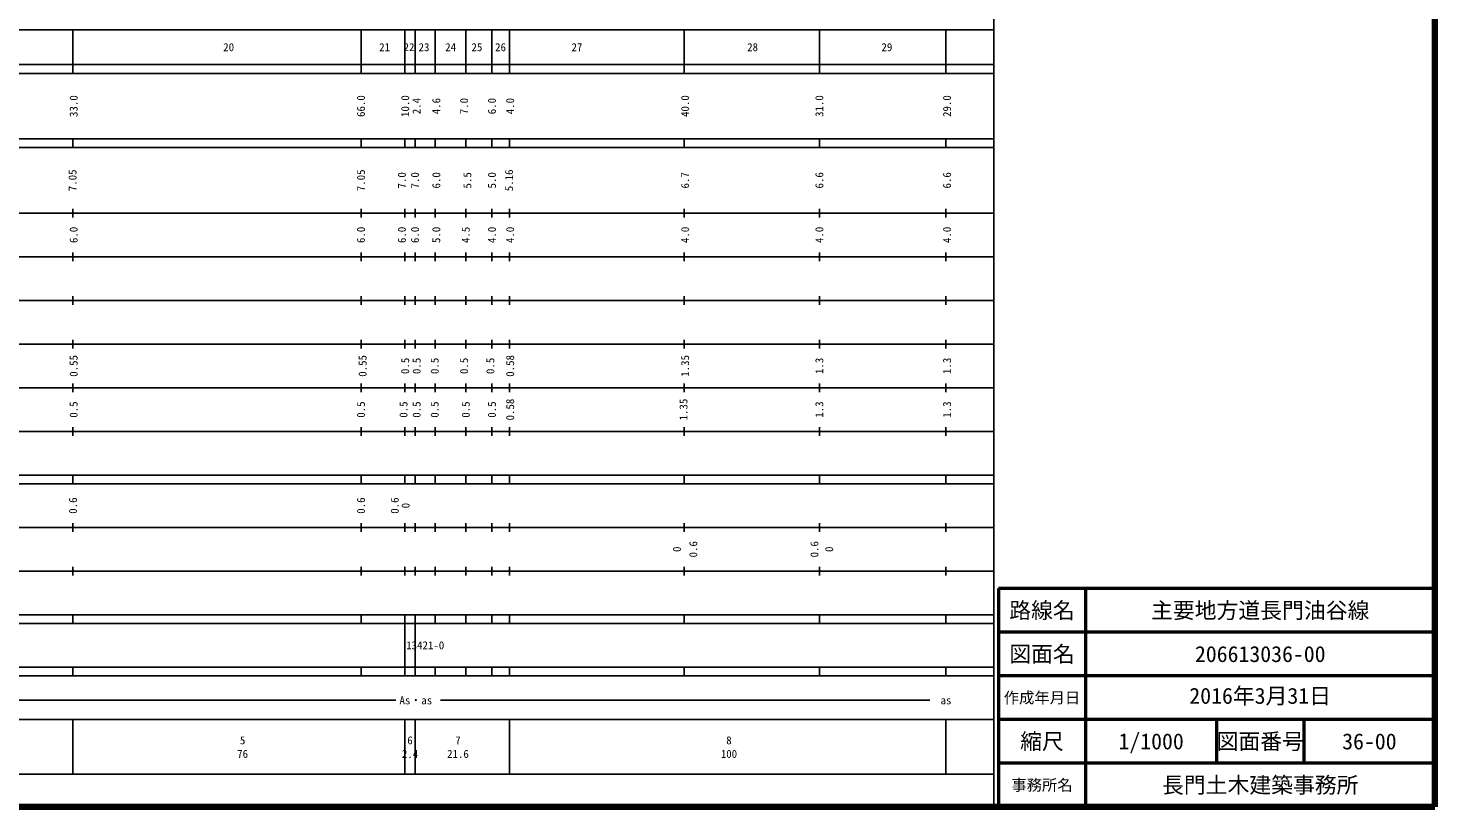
# Model space of a CAD drawing. Units: millimetres on the paper, enlarged 1000 times. Extents: x 40000 to 680000, y 20000 to 380000.
# Drawn here: x 357739 to 680000, y 20000 to 198357 of the extents above; entities that cross this region are included whole.
import ezdxf
from ezdxf.enums import TextEntityAlignment as Align

# ---------------------------------------------------------------- set-up
doc = ezdxf.new("R2010")
doc.units = ezdxf.units.MM
doc.header["$LTSCALE"] = 1000
for name, color, linetype, lineweight in [('M-TTL', 2, 'Continuous', 140), ('M-TTL-BAND', 7, 'Continuous', 25), ('M-TTL-FRAM', 2, 'Continuous', 50), ('M-TTL-LINE', 7, 'Continuous', 50), ('M-TTL-TXT', 7, 'Continuous', 13)]:
    doc.layers.add(name, color=color, linetype=linetype, lineweight=lineweight)
doc.styles.add('ＭＳ ゴシック', font='')
doc.styles.get('ＭＳ ゴシック').set_extended_font_data('MS Gothic')

msp = doc.modelspace()

# ---------------------------------------------------------------- linework, layer by layer
at = {"layer": 'M-TTL'}
for p, q in [((680000, 20000), (680000, 380000)), ((40000, 20000), (680000, 20000))]:
    msp.add_line(p, q, dxfattribs=at)
at = {"layer": 'M-TTL-BAND'}
for p, q in [((579000, 20000), (579000, 370000)), ((68000, 198000), (579000, 198000)), ((368000, 198000), (368000, 188000)), ((434000, 198000), (434000, 188000)), ((444000, 198000), (444000, 188000)), ((446400, 198000), (446400, 188000)), ((451000, 198000), (451000, 188000)), ((458000, 198000), (458000, 188000)), ((464000, 198000), (464000, 188000)), ((468000, 198000), (468000, 188000)), ((508000, 198000), (508000, 188000)), ((539000, 198000), (539000, 188000)), ((568000, 198000), (568000, 188000)), ((40000, 190000), (579000, 190000)), ((40000, 188000), (579000, 188000)), ((40000, 173000), (579000, 173000)), ((40000, 171000), (579000, 171000)), ((368000, 171000), (368000, 173000)), ((434000, 173000), (434000, 171000)), ((444000, 173000), (444000, 171000)), ((446400, 173000), (446400, 171000)), ((451000, 173000), (451000, 171000)), ((458000, 173000), (458000, 171000)), ((464000, 173000), (464000, 171000)), ((468000, 171000), (468000, 173000)), ((508000, 173000), (508000, 171000)), ((539000, 173000), (539000, 171000)), ((568000, 171000), (568000, 173000)), ((40000, 156000), (579000, 156000)), ((368000, 155000), (368000, 157000)), ((434000, 157000), (434000, 155000)), ((444000, 157000), (444000, 155000)), ((446400, 157000), (446400, 155000)), ((451000, 157000), (451000, 155000)), ((458000, 157000), (458000, 155000)), ((464000, 157000), (464000, 155000)), ((468000, 155000), (468000, 157000)), ((508000, 157000), (508000, 155000)), ((539000, 157000), (539000, 155000)), ((568000, 155000), (568000, 157000)), ((46000, 146000), (579000, 146000)), ((368000, 145000), (368000, 147000)), ((434000, 147000), (434000, 145000)), ((444000, 147000), (444000, 145000)), ((446400, 147000), (446400, 145000)), ((451000, 147000), (451000, 145000)), ((458000, 147000), (458000, 145000)), ((464000, 147000), (464000, 145000)), ((468000, 145000), (468000, 147000)), ((508000, 147000), (508000, 145000)), ((539000, 147000), (539000, 145000)), ((568000, 145000), (568000, 147000)), ((52000, 136000), (579000, 136000)), ((368000, 135000), (368000, 137000)), ((434000, 137000), (434000, 135000)), ((444000, 137000), (444000, 135000)), ((446400, 137000), (446400, 135000)), ((451000, 137000), (451000, 135000)), ((458000, 137000), (458000, 135000)), ((464000, 137000), (464000, 135000)), ((468000, 135000), (468000, 137000)), ((508000, 137000), (508000, 135000)), ((539000, 137000), (539000, 135000)), ((568000, 135000), (568000, 137000)), ((46000, 126000), (579000, 126000)), ((368000, 125000), (368000, 127000)), ((434000, 127000), (434000, 125000)), ((444000, 127000), (444000, 125000)), ((446400, 127000), (446400, 125000)), ((451000, 127000), (451000, 125000)), ((458000, 127000), (458000, 125000)), ((464000, 127000), (464000, 125000)), ((468000, 125000), (468000, 127000)), ((508000, 127000), (508000, 125000)), ((539000, 127000), (539000, 125000)), ((568000, 125000), (568000, 127000)), ((368000, 115000), (368000, 117000)), ((434000, 117000), (434000, 115000)), ((444000, 117000), (444000, 115000)), ((446400, 117000), (446400, 115000)), ((451000, 117000), (451000, 115000)), ((458000, 117000), (458000, 115000)), ((464000, 117000), (464000, 115000)), ((468000, 115000), (468000, 117000)), ((508000, 117000), (508000, 115000)), ((539000, 117000), (539000, 115000)), ((568000, 115000), (568000, 117000)), ((52000, 116000), (579000, 116000)), ((368000, 105000), (368000, 107000)), ((434000, 107000), (434000, 105000)), ((444000, 107000), (444000, 105000)), ((446400, 107000), (446400, 105000)), ((451000, 107000), (451000, 105000)), ((458000, 107000), (458000, 105000)), ((464000, 107000), (464000, 105000)), ((468000, 105000), (468000, 107000)), ((508000, 107000), (508000, 105000)), ((539000, 107000), (539000, 105000)), ((568000, 105000), (568000, 107000)), ((46000, 106000), (579000, 106000)), ((40000, 96000), (579000, 96000)), ((40000, 94000), (579000, 94000)), ((368000, 94000), (368000, 96000)), ((434000, 96000), (434000, 94000)), ((444000, 96000), (444000, 94000)), ((446400, 96000), (446400, 94000)), ((451000, 96000), (451000, 94000)), ((458000, 96000), (458000, 94000)), ((464000, 96000), (464000, 94000)), ((468000, 94000), (468000, 96000)), ((508000, 96000), (508000, 94000)), ((539000, 96000), (539000, 94000)), ((568000, 94000), (568000, 96000)), ((49000, 84000), (579000, 84000)), ((368000, 83000), (368000, 85000)), ((434000, 85000), (434000, 83000)), ((444000, 85000), (444000, 83000)), ((446400, 85000), (446400, 83000)), ((451000, 85000), (451000, 83000)), ((458000, 85000), (458000, 83000)), ((464000, 85000), (464000, 83000)), ((468000, 83000), (468000, 85000)), ((508000, 85000), (508000, 83000)), ((539000, 85000), (539000, 83000)), ((568000, 83000), (568000, 85000)), ((368000, 73000), (368000, 75000)), ((434000, 75000), (434000, 73000)), ((444000, 75000), (444000, 73000)), ((446400, 75000), (446400, 73000)), ((451000, 75000), (451000, 73000)), ((458000, 75000), (458000, 73000)), ((464000, 75000), (464000, 73000)), ((468000, 73000), (468000, 75000)), ((508000, 75000), (508000, 73000)), ((539000, 75000), (539000, 73000)), ((568000, 73000), (568000, 75000)), ((40000, 74000), (579000, 74000)), ((40000, 64000), (579000, 64000)), ((40000, 62000), (579000, 62000)), ((368000, 62000), (368000, 64000)), ((434000, 64000), (434000, 62000)), ((444000, 64000), (444000, 52000)), ((446400, 64000), (446400, 52000)), ((451000, 64000), (451000, 62000)), ((458000, 64000), (458000, 62000)), ((464000, 64000), (464000, 62000)), ((468000, 62000), (468000, 64000)), ((508000, 64000), (508000, 62000)), ((539000, 64000), (539000, 62000)), ((568000, 62000), (568000, 64000)), ((40000, 52000), (579000, 52000)), ((368000, 50000), (368000, 52000)), ((434000, 52000), (434000, 50000)), ((444000, 52000), (444000, 50000)), ((446400, 52000), (446400, 50000)), ((451000, 52000), (451000, 50000)), ((458000, 52000), (458000, 50000)), ((464000, 52000), (464000, 50000)), ((468000, 50000), (468000, 52000)), ((508000, 52000), (508000, 50000)), ((539000, 52000), (539000, 50000)), ((568000, 50000), (568000, 52000)), ((40000, 50000), (579000, 50000)), ((278499, 44406), (441981, 44406)), ((452199, 44406), (564320, 44406)), ((40000, 40000), (579000, 40000)), ((368000, 40000), (368000, 27500)), ((444000, 40000), (444000, 27500)), ((446400, 40000), (446400, 27500)), ((468000, 40000), (468000, 27500)), ((568000, 40000), (568000, 27500)), ((68000, 27500), (579000, 27500))]:
    msp.add_line(p, q, dxfattribs=at)
at = {"layer": 'M-TTL-FRAM'}
for p, q in [((680000, 70000), (580000, 70000)), ((580000, 70000), (580000, 20000))]:
    msp.add_line(p, q, dxfattribs=at)
at = {"layer": 'M-TTL-LINE'}
for p, q in [((600000, 70000), (600000, 20000)), ((680000, 60000), (580000, 60000)), ((680000, 50000), (580000, 50000)), ((680000, 40000), (580000, 40000)), ((630000, 40000), (630000, 30000)), ((650000, 40000), (650000, 30000)), ((680000, 30000), (580000, 30000))]:
    msp.add_line(p, q, dxfattribs=at)

# ---------------------------------------------------------------- texts
at = {"layer": 'M-TTL-BAND', "style": 'ＭＳ ゴシック'}
for s, p in [('20', (403680, 194000)), ('21', (439402, 194000)), ('22', (444985, 194001)), ('23', (448430, 194000)), ('24', (454541, 194000)), ('25', (460541, 194000)), ('26', (465959, 194000)), ('27', (483459, 194000)), ('28', (523710, 194000)), ('29', (554461, 194000)), ('13421-0', (448701, 57000)), ('As・as', (446552, 44406)), ('as', (568000, 44406)), ('5', (406877, 35238)), ('6', (445223, 35238)), ('7', (456205, 35238)), ('8', (518288, 35238)), ('76', (406877, 32131)), ('2.4', (445223, 32131)), ('21.6', (456205, 32131)), ('100', (518288, 32131))]:
    msp.add_text(s, height=1833, dxfattribs=at).set_placement(p, align=Align.MIDDLE_CENTER)
for s, p in [('33.0', (368156, 180500)), ('66.0', (433981, 180500)), ('10.0', (444106, 180500)), ('2.4', (446731, 180500)), ('4.6', (451232, 180500)), ('7.0', (457607, 180500)), ('6.0', (463982, 180500)), ('4.0', (468156, 180500)), ('40.0', (508234, 180500)), ('31.0', (538985, 180500)), ('29.0', (568236, 180500)), ('7.05', (367905, 163500)), ('7.05', (433981, 163500)), ('7.0', (443356, 163500)), ('7.0', (446356, 163500)), ('6.0', (451232, 163500)), ('5.5', (458357, 163500)), ('5.0', (463982, 163500)), ('5.16', (467905, 163500)), ('6.7', (508234, 163500)), ('6.6', (538985, 163500)), ('6.6', (568236, 163500)), ('6.0', (368155, 151000)), ('6.0', (433981, 151000)), ('6.0', (443356, 151000)), ('6.0', (446356, 151000)), ('5.0', (451232, 151000)), ('4.5', (457982, 151000)), ('4.0', (463982, 151000)), ('4.0', (468155, 151000)), ('4.0', (508234, 151000)), ('4.0', (538985, 151000)), ('4.0', (568236, 151000)), ('0.55', (368155, 121000)), ('0.55', (434356, 121000)), ('0.5', (444106, 121000)), ('0.5', (446731, 121000)), ('0.5', (450857, 121000)), ('0.5', (457607, 121000)), ('0.5', (463607, 121000)), ('0.58', (468155, 121000)), ('1.35', (508234, 121000)), ('1.3', (538985, 121000)), ('1.3', (568236, 121000)), ('0.58', (468155, 111000)), ('1.35', (507859, 111000)), ('0.5', (368155, 111000)), ('0.5', (433981, 111000)), ('0.5', (443731, 111000)), ('0.5', (446731, 111000)), ('0.5', (450857, 111000)), ('0.5', (457982, 111000)), ('0.5', (463982, 111000)), ('1.3', (538985, 111000)), ('1.3', (568236, 111000)), ('0.6', (368000, 89000)), ('0.6', (433981, 89000)), ('0.6', (441722, 89000)), ('0', (444209, 89000)), ('0.6', (510109, 79000)), ('0.6', (537860, 79000)), ('0', (506359, 79000)), ('0', (541235, 79000))]:
    msp.add_text(s, height=1833, rotation=90, dxfattribs=at).set_placement(p, align=Align.MIDDLE_CENTER)
at = {"layer": 'M-TTL-TXT', "style": 'ＭＳ ゴシック'}
for s, height, p in [('路線名', 3666, (590000, 65000)), ('主要地方道長門油谷線', 3666, (640000, 65000)), ('図面名', 3666, (590000, 55000)), ('206613036-00', 3666, (640000, 55000)), ('作成年月日', 2566, (590000, 45000)), ('縮尺', 3666, (590000, 35000)), ('1/1000', 3666, (615000, 35000)), ('図面番号', 3666, (640000, 35000)), ('36-00', 3666, (665000, 35000)), ('事務所名', 2566, (590000, 25000)), ('長門土木建築事務所', 3666, (640000, 25000))]:
    msp.add_text(s, height=height, dxfattribs=at).set_placement(p, align=Align.MIDDLE_CENTER)
msp.add_text('2016年3月31日', height=3666, dxfattribs=at).set_placement((623750, 42500), align=Align.BOTTOM_LEFT)

doc.saveas('drawing.dxf')
